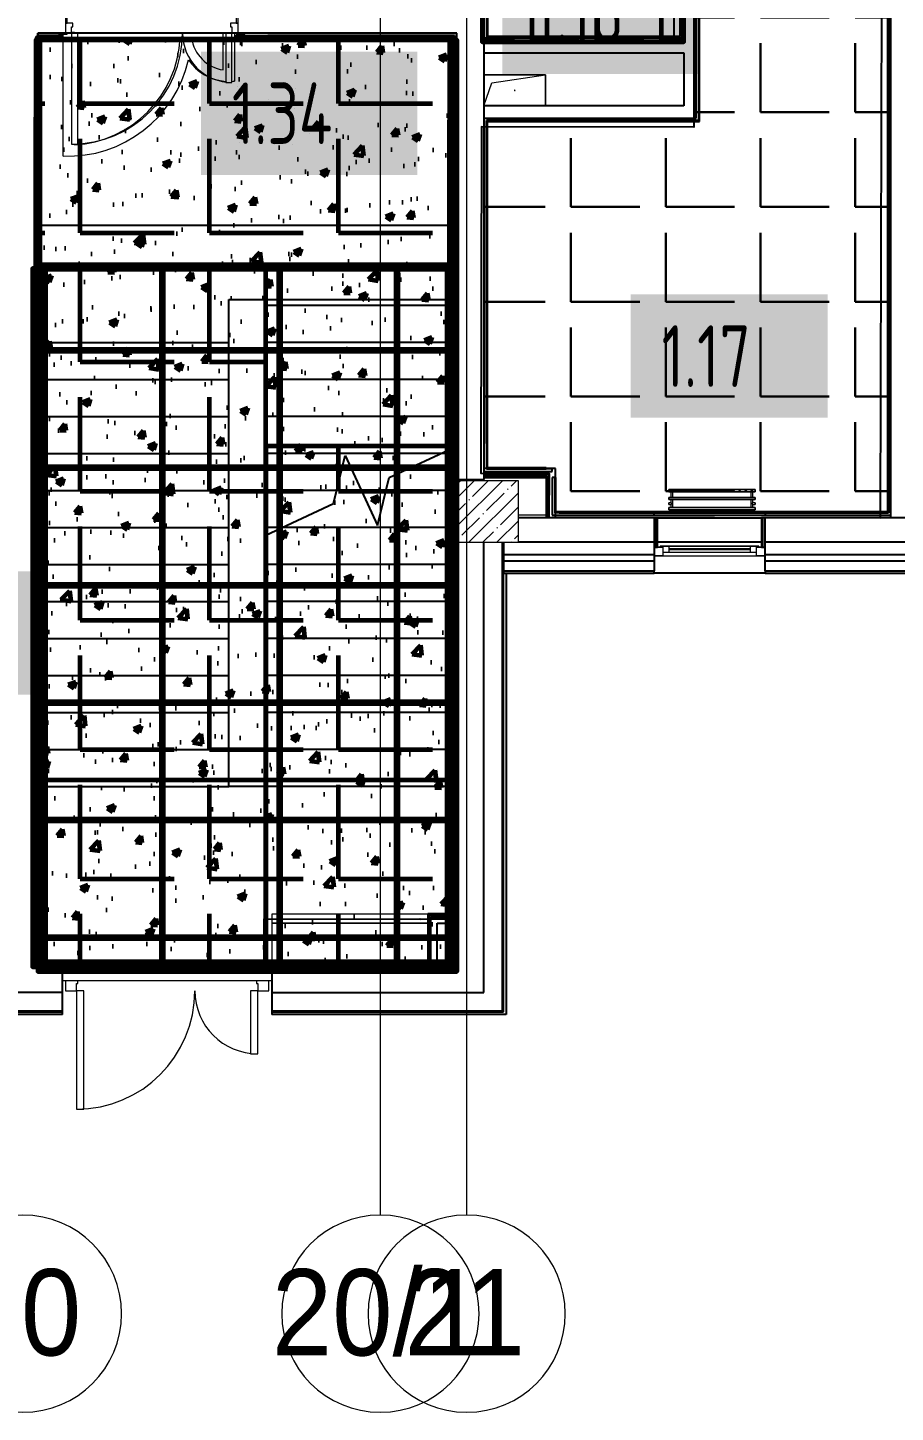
# Model space of a CAD drawing. Header units: millimetres. Extents: x -164500 to 426394, y -23753 to 102118.
# Drawn here: x 72064 to 79102, y -3642 to 7588 of the extents above; entities that cross this region are included whole.
import ezdxf

# ---------------------------------------------------------------- set-up
doc = ezdxf.new("R2010")
doc.units = ezdxf.units.MM
doc.layers.add('1.1.1) Плитка КР1 Остаток', color=52, linetype='Continuous')
for name, color, linetype, lineweight in [('170 по стяжка 1 эт п8.1', 5, 'Continuous', 30), ('209 211 керамзит молочко', 32, 'Continuous', 60), ('336 лестницы', 150, 'Continuous', 120), ('374 ПК-4', 211, 'Continuous', 120), ('459 плитка КР3', 150, 'Continuous', 60), ('469 плитка КР10 лестницы', 130, 'Continuous', 60), ('474 плитка КР-1.1 лестницы', 150, 'Continuous', 60), ('A-FLOR', 7, 'Continuous', 9), ('A-GENM', 7, 'Continuous', 9), ('A-GLAZ', 7, 'Continuous', 9), ('A-GLAZ-1', 7, 'Continuous', 5), ('A-WALL', 7, 'Continuous', 5), ('S-COLS-1', 7, 'Continuous', 5), ('Оси', 7, 'Continuous', 9), ('Оси-1', 7, 'Continuous', 20)]:
    doc.layers.add(name, color=color, linetype=linetype, lineweight=lineweight)
for name, color, linetype, lineweight, true_color in [('A-DOOR-1', 7, 'Continuous', 5, 0xc0c0c0), ('A-DOOR-FRAM-1', 7, 'Continuous', 5, 0xc0c0c0), ('M-EQPM-1', 7, 'Continuous', 9, 0xb2b2b2)]:
    doc.layers.add(name, color=color, linetype=linetype, lineweight=lineweight, true_color=true_color)
doc.styles.add('Arial', font='arial.ttf', dxfattribs={"width": 0.9, "height": 700})
doc.styles.add('СПДС', font='ГОСТ тип А.ttf', dxfattribs={"width": 0.9})
pattern_1 = [(0, (205553.1, 26879), (0, 768.35), [558.8, -209.55]), (90, (205553.1, 26879), (-768.35, 5e-14), [558.8, -209.55])]
pattern_2 = [(0, (205553.1, 26879), (0, 1047.75), [762, -285.75]), (90, (205553.1, 26879), (-1047.75, 6e-14), [762, -285.75])]

# ---------------------------------------------------------------- blocks, each defined once
blk = doc.blocks.new('BSC_Колонна _Прямоугольная - 500х500-V13-Объем проектирования 1 этажа')
at = {"layer": 'S-COLS-1'}
h = blk.add_hatch(dxfattribs=at)
h.set_pattern_fill('FP_17', color=256, style=0, pattern_type=2)
h.set_pattern_definition([(45, (-75730, -3800), (-114.04925, 114.04925), []), (45, (-75615.95, -3800), (-114.04925, 114.04925), [201.613, -40.323, 6.706, -33.617])])
h.paths.add_polyline_path([(250, -250), (250, 250), (-250, 250), (-250, -250), (120, -250)])
for p, q in [((250, 250), (-250, 250)), ((-250, 250), (-250, -250)), ((250, -250), (250, 250)), ((-250, -250), (250, -250))]:
    blk.add_line(p, q, dxfattribs=at)
blk = doc.blocks.new('110_Дверь_СКБ_2Ст - Д-1_л_Лестничная клетка EIS60 2-32142534-Объем проектирования 1 этажа')
at = {"layer": 'A-DOOR-1'}
for p, q in [((662.5, 1010), (612.5, 1010)), ((612.5, 1010), (612.5, 110)), ((662.5, 110), (662.5, 1010)), ((-637.5, 510), (-637.5, 110)), ((-587.5, 510), (-637.5, 510)), ((-587.5, 110), (-587.5, 510)), ((-637.5, 110), (-587.5, 110)), ((612.5, 110), (662.5, 110))]:
    blk.add_line(p, q, dxfattribs=at)
for centre, radius, start, end in [((662.5, 110), 900, 90, 180), ((-637.5, 110), 400, 360, 90)]:
    blk.add_arc(centre, radius, start, end, dxfattribs=at)
at = {"layer": 'A-DOOR-FRAM-1'}
for p, q in [((-672.5, 118), (-742.5, 118)), ((-742.5, 118), (-742.5, 110)), ((-672.5, 110), (-672.5, 118)), ((767.5, 118), (697.5, 118)), ((697.5, 118), (697.5, 110)), ((767.5, 110), (767.5, 118)), ((-742.5, 110), (-672.5, 110)), ((-637.5, 110), (-687.5, 110)), ((-687.5, 110), (-687.5, 30)), ((-687.5, 30), (-627.5, 30)), ((-672.5, 30), (-687.5, 30)), ((-687.5, 30), (-687.5, -110)), ((-672.5, -110), (-672.5, 30)), ((-637.5, 60), (-637.5, 110)), ((-627.5, 60), (-637.5, 60)), ((-627.5, 30), (-627.5, 60)), ((662.5, 60), (652.5, 60)), ((652.5, 60), (652.5, 30)), ((652.5, 30), (712.5, 30)), ((662.5, 110), (662.5, 60)), ((712.5, 110), (662.5, 110)), ((697.5, 110), (767.5, 110)), ((712.5, 30), (697.5, 30)), ((697.5, 30), (697.5, -110)), ((712.5, 30), (712.5, 110)), ((712.5, -110), (712.5, 30)), ((-672.5, -110), (-742.5, -110)), ((-742.5, -110), (-742.5, -118)), ((-687.5, -110), (-672.5, -110)), ((-672.5, -118), (-672.5, -110)), ((697.5, -110), (712.5, -110)), ((767.5, -110), (697.5, -110)), ((697.5, -110), (697.5, -118)), ((767.5, -118), (767.5, -110)), ((-742.5, -118), (-672.5, -118)), ((697.5, -118), (767.5, -118))]:
    blk.add_line(p, q, dxfattribs=at)
blk = doc.blocks.new('120_Окно_СКБ_1Ст - 120_Окно_СКБ_1Ст 900х2500_h_-19906774-Объем проектирования 1 этажа')
at = {"layer": 'A-GLAZ'}
for p, q in [((-450, -75), (-450, -5)), ((-450, -5), (-380, -5)), ((-380, -75), (-450, -75)), ((-380, -75), (-400, -75)), ((-400, -75), (-400, -85)), ((-400, -85), (400, -85)), ((400, -85), (-400, -85)), ((-380, -5), (-380, -75)), ((380, -35), (-380, -35)), ((-380, -35), (-380, -75)), ((-330, -85), (-330, -35)), ((330, -85), (330, -35)), ((380, -75), (380, -5)), ((380, -5), (450, -5)), ((380, -75), (380, -35)), ((450, -75), (380, -75)), ((400, -75), (380, -75)), ((400, -85), (400, -75)), ((450, -5), (450, -75))]:
    blk.add_line(p, q, dxfattribs=at)
at = {"layer": 'A-GLAZ-1'}
for p, q in [((450, -5), (-450, -5)), ((-422, -75), (-400, -75)), ((-330, -55), (330, -55)), ((330, -65), (-330, -65)), ((400, -75), (422, -75))]:
    blk.add_line(p, q, dxfattribs=at)
blk = doc.blocks.new('GM_Отверстие прямоугольное _в плите_ - Отверстие-V119-Объем проектирования 1 этажа')
at = {"layer": 'A-GENM'}
for p, q in [((-250, 125), (250, 125)), ((250, 125), (-250, 125)), ((-187, 62), (250, 125)), ((250, 125), (250, -125)), ((250, -125), (250, 125)), ((-250, -125), (-187, 62))]:
    blk.add_line(p, q, dxfattribs=at)
for start, end in [(360, 180), (180, 360)]:
    blk.add_arc((0, 0), 2.5, start, end, dxfattribs=at)
blk = doc.blocks.new('110_Дверь_СКБ_2Ст_Наружная - ДН-1_л__ Двухстворчатая 1350 х3200 _ЛК_ в свету с верхним остеклением 2-V175-Объем проектирования 1 этажа')
at = {"layer": 'A-DOOR-1'}
for p, q in [((754.5, 869), (694.5, 869)), ((694.5, 869), (694.5, -91)), ((754.5, -91), (754.5, 869)), ((-715.5, 419), (-715.5, -91)), ((-655.5, 419), (-715.5, 419)), ((-655.5, -91), (-655.5, 419)), ((-715.5, -91), (-655.5, -91)), ((694.5, -91), (754.5, -91))]:
    blk.add_line(p, q, dxfattribs=at)
for centre, radius, start, end in [((754.5, -91), 960, 90, 180), ((-715.5, -91), 510, 0, 90)]:
    blk.add_arc(centre, radius, start, end, dxfattribs=at)
at = {"layer": 'A-DOOR-FRAM-1'}
for p, q in [((-715.5, -91), (-805.5, -91)), ((-805.5, -91), (-805.5, -171)), ((-715.5, -151), (-715.5, -91)), ((754.5, -91), (754.5, -151)), ((844.5, -91), (754.5, -91)), ((844.5, -171), (844.5, -91)), ((-805.5, -171), (-705.5, -171)), ((-705.5, -151), (-715.5, -151)), ((-705.5, -171), (-705.5, -151)), ((754.5, -151), (744.5, -151)), ((744.5, -151), (744.5, -171)), ((744.5, -171), (844.5, -171))]:
    blk.add_line(p, q, dxfattribs=at)
blk = doc.blocks.new('radiator_prado_classic_z_tip_30_po exemplyaru - Classic Z Тип 30-500-V230-Объем проектирования 1 этажа')
at = {"layer": 'M-EQPM-1'}
for p, q in [((0, 228), (0, 210)), ((700, 228), (0, 228)), ((0, 210), (0, 228)), ((0, 228), (12, 228)), ((37, 228), (12, 228)), ((12, 228), (37, 228)), ((12, 228), (17, 223)), ((12, 228), (37, 228)), ((12, 228), (17, 223)), ((32, 223), (37, 228)), ((37, 228), (32, 223)), ((37, 228), (62, 228)), ((87, 228), (62, 228)), ((62, 228), (87, 228)), ((62, 228), (68, 223)), ((62, 228), (87, 228)), ((62, 228), (68, 223)), ((83, 223), (87, 228)), ((87, 228), (83, 223)), ((87, 228), (112, 228)), ((137, 228), (112, 228)), ((112, 228), (137, 228)), ((112, 228), (118, 223)), ((112, 228), (137, 228)), ((112, 228), (118, 223)), ((133, 223), (137, 228)), ((137, 228), (133, 223)), ((137, 228), (162, 228)), ((187, 228), (162, 228)), ((162, 228), (187, 228)), ((162, 228), (168, 223)), ((162, 228), (187, 228)), ((162, 228), (168, 223)), ((183, 223), (187, 228)), ((187, 228), (183, 223)), ((187, 228), (212, 228)), ((237, 228), (212, 228)), ((212, 228), (237, 228)), ((212, 228), (218, 223)), ((212, 228), (237, 228)), ((212, 228), (218, 223)), ((233, 223), (237, 228)), ((237, 228), (233, 223)), ((237, 228), (262, 228)), ((287, 228), (262, 228)), ((262, 228), (287, 228)), ((262, 228), (268, 223)), ((262, 228), (287, 228)), ((262, 228), (268, 223)), ((283, 223), (287, 228)), ((287, 228), (283, 223)), ((287, 228), (312, 228)), ((337, 228), (312, 228)), ((312, 228), (337, 228)), ((312, 228), (318, 223)), ((312, 228), (337, 228)), ((312, 228), (318, 223)), ((333, 223), (337, 228)), ((337, 228), (333, 223)), ((337, 228), (362, 228)), ((387, 228), (362, 228)), ((362, 228), (387, 228)), ((362, 228), (368, 223)), ((362, 228), (387, 228)), ((362, 228), (368, 223)), ((383, 223), (387, 228)), ((387, 228), (383, 223)), ((387, 228), (412, 228)), ((437, 228), (412, 228)), ((412, 228), (437, 228)), ((412, 228), (418, 223)), ((412, 228), (437, 228)), ((412, 228), (418, 223)), ((433, 223), (437, 228)), ((437, 228), (433, 223)), ((437, 228), (462, 228)), ((487, 228), (462, 228)), ((462, 228), (487, 228)), ((462, 228), (468, 223)), ((462, 228), (487, 228)), ((462, 228), (468, 223)), ((483, 223), (487, 228)), ((487, 228), (483, 223)), ((487, 228), (512, 228)), ((537, 228), (512, 228)), ((512, 228), (537, 228)), ((512, 228), (518, 223)), ((512, 228), (537, 228)), ((512, 228), (518, 223)), ((533, 223), (537, 228)), ((537, 228), (533, 223)), ((537, 228), (562, 228)), ((587, 228), (562, 228)), ((562, 228), (587, 228)), ((562, 228), (568, 223)), ((562, 228), (587, 228)), ((562, 228), (568, 223)), ((583, 223), (587, 228)), ((587, 228), (583, 223)), ((587, 228), (612, 228)), ((637, 228), (612, 228)), ((612, 228), (637, 228)), ((612, 228), (618, 223)), ((612, 228), (637, 228)), ((618, 223), (612, 228)), ((633, 223), (637, 228)), ((637, 228), (633, 223)), ((637, 228), (662, 228)), ((687, 228), (662, 228)), ((662, 228), (687, 228)), ((662, 228), (667, 223)), ((662, 228), (687, 228)), ((662, 228), (667, 223)), ((682, 223), (687, 228)), ((687, 228), (682, 223)), ((687, 228), (700, 228)), ((700, 210), (700, 228)), ((700, 228), (700, 210)), ((0, 210), (700, 210)), ((18, 210), (0, 210)), ((700, 164), (0, 164)), ((0, 164), (0, 146)), ((0, 146), (0, 164)), ((0, 164), (18, 164)), ((0, 146), (700, 146)), ((19, 146), (0, 146)), ((17, 121), (0, 121)), ((17, 121), (0, 121)), ((0, 121), (0, 120)), ((0, 106), (0, 121)), ((0, 120), (0, 108)), ((0, 120), (0, 119)), ((0, 114), (0, 120)), ((0, 120), (0, 120)), ((0, 119), (0, 118)), ((0, 118), (0, 114)), ((0, 114), (0, 110)), ((0, 108), (0, 114)), ((18, 210), (17, 210)), ((17, 210), (18, 210)), ((18, 164), (17, 164)), ((17, 164), (18, 164)), ((17, 146), (19, 146)), ((19, 146), (17, 146)), ((32, 223), (17, 223)), ((17, 223), (32, 223)), ((17, 210), (17, 164)), ((17, 210), (17, 164)), ((32, 210), (18, 210)), ((18, 210), (32, 210)), ((32, 210), (18, 210)), ((18, 210), (17, 210)), ((17, 210), (32, 210)), ((32, 164), (18, 164)), ((18, 164), (32, 164)), ((32, 164), (18, 164)), ((18, 164), (17, 164)), ((17, 164), (32, 164)), ((17, 146), (17, 121)), ((17, 146), (17, 121)), ((17, 146), (19, 146)), ((32, 146), (17, 146)), ((19, 146), (32, 146)), ((32, 146), (19, 146)), ((19, 146), (32, 146)), ((32, 210), (32, 210)), ((32, 210), (32, 210)), ((32, 210), (32, 210)), ((668, 210), (32, 210)), ((32, 164), (32, 164)), ((32, 164), (32, 164)), ((32, 164), (32, 164)), ((32, 164), (668, 164)), ((32, 146), (32, 146)), ((32, 146), (32, 146)), ((32, 146), (32, 146)), ((668, 146), (32, 146)), ((32, 164), (32, 210)), ((32, 164), (32, 210)), ((32, 82), (32, 146)), ((32, 82), (32, 146)), ((83, 223), (68, 223)), ((68, 223), (83, 223)), ((133, 223), (118, 223)), ((118, 223), (133, 223)), ((183, 223), (168, 223)), ((168, 223), (183, 223)), ((233, 223), (218, 223)), ((218, 223), (233, 223)), ((283, 223), (268, 223)), ((268, 223), (283, 223)), ((333, 223), (318, 223)), ((318, 223), (333, 223)), ((383, 223), (368, 223)), ((368, 223), (383, 223)), ((433, 223), (418, 223)), ((418, 223), (433, 223)), ((483, 223), (468, 223)), ((468, 223), (483, 223)), ((533, 223), (518, 223)), ((518, 223), (533, 223)), ((583, 223), (568, 223)), ((568, 223), (583, 223)), ((633, 223), (618, 223)), ((618, 223), (633, 223)), ((668, 210), (667, 210)), ((667, 210), (682, 210)), ((668, 210), (667, 210)), ((667, 210), (668, 210)), ((668, 164), (667, 164)), ((667, 164), (682, 164)), ((668, 164), (667, 164)), ((667, 164), (668, 164)), ((667, 146), (668, 146)), ((682, 146), (667, 146)), ((667, 146), (668, 146)), ((668, 146), (667, 146)), ((682, 223), (667, 223)), ((667, 223), (682, 223)), ((667, 210), (667, 164)), ((667, 210), (667, 164)), ((682, 210), (668, 210)), ((682, 210), (668, 210)), ((668, 210), (682, 210)), ((682, 164), (668, 164)), ((682, 164), (668, 164)), ((668, 164), (682, 164)), ((667, 146), (667, 82)), ((667, 146), (667, 82)), ((668, 146), (681, 146)), ((668, 146), (681, 146)), ((681, 146), (668, 146)), ((681, 146), (682, 146)), ((681, 146), (682, 146)), ((682, 146), (681, 146)), ((700, 146), (681, 146)), ((682, 210), (682, 210)), ((682, 210), (682, 210)), ((682, 210), (682, 210)), ((700, 210), (682, 210)), ((682, 164), (682, 164)), ((682, 164), (682, 164)), ((682, 164), (682, 164)), ((682, 164), (700, 164)), ((682, 164), (682, 210)), ((682, 164), (682, 210)), ((682, 121), (682, 146)), ((682, 121), (682, 146)), ((700, 121), (682, 121)), ((700, 121), (682, 121)), ((700, 146), (700, 164)), ((700, 164), (700, 146)), ((700, 121), (700, 106)), ((700, 120), (700, 121)), ((700, 121), (700, 120)), ((700, 120), (700, 121)), ((700, 108), (700, 120)), ((700, 120), (700, 108)), ((700, 108), (700, 120)), ((0, 110), (0, 109)), ((0, 109), (0, 108)), ((0, 108), (0, 106)), ((0, 108), (0, 108)), ((0, 106), (17, 106)), ((0, 106), (17, 106)), ((700, 82), (0, 82)), ((0, 82), (0, 64)), ((0, 64), (0, 82)), ((0, 82), (19, 82)), ((700, 64), (0, 64)), ((0, 64), (700, 64)), ((17, 106), (17, 82)), ((17, 106), (17, 82)), ((19, 82), (17, 82)), ((17, 82), (19, 82)), ((19, 82), (17, 82)), ((17, 82), (32, 82)), ((32, 82), (19, 82)), ((19, 82), (32, 82)), ((32, 82), (19, 82)), ((32, 82), (32, 82)), ((32, 82), (32, 82)), ((32, 82), (32, 82)), ((32, 82), (668, 82)), ((668, 82), (667, 82)), ((667, 82), (682, 82)), ((668, 82), (667, 82)), ((667, 82), (668, 82)), ((681, 82), (668, 82)), ((681, 82), (668, 82)), ((668, 82), (681, 82)), ((682, 82), (681, 82)), ((682, 82), (681, 82)), ((681, 82), (682, 82)), ((681, 82), (700, 82)), ((682, 82), (682, 106)), ((682, 106), (700, 106)), ((682, 82), (682, 106)), ((682, 106), (700, 106)), ((700, 106), (700, 108)), ((700, 108), (700, 106)), ((700, 106), (700, 108)), ((700, 64), (700, 82)), ((700, 82), (700, 64))]:
    blk.add_line(p, q, dxfattribs=at)
for points, knots in [([(19, 120), (18, 121), (18, 121), (18, 121), (18, 121), (18, 121), (18, 121), (18, 121), (17, 121), (17, 121)], [0.7142857, 0.7142857, 0.7142857, 0.7142857, 0.75, 0.7857143, 0.8214286, 0.8571429, 0.8928571, 0.9285714, 1, 1, 1, 1]), ([(17, 121), (17, 121), (18, 121), (18, 121), (18, 121), (18, 121), (18, 121), (18, 121), (18, 121), (19, 120)], [0, 0, 0, 0, 0.0714286, 0.1071429, 0.1428571, 0.1785714, 0.2142857, 0.25, 0.2857143, 0.2857143, 0.2857143, 0.2857143]), ([(17, 121), (17, 121), (18, 121), (18, 121), (18, 121), (18, 121), (18, 121), (18, 121), (18, 121), (19, 120)], [0, 0, 0, 0, 0.0714286, 0.1071429, 0.1428571, 0.1785714, 0.2142857, 0.25, 0.2857143, 0.2857143, 0.2857143, 0.2857143]), ([(25, 114), (25, 114), (24, 115), (22, 117), (22, 117), (21, 118), (21, 118), (20, 119), (20, 119), (20, 119), (20, 119), (19, 120), (19, 120), (19, 120), (19, 120), (18, 121), (18, 121), (18, 121), (18, 121), (18, 121), (18, 121), (17, 121), (17, 121)], [0, 0, 0, 0, 0.142857, 0.285714, 0.357143, 0.392857, 0.428571, 0.464286, 0.5, 0.535714, 0.571429, 0.607143, 0.642857, 0.678571, 0.714286, 0.75, 0.785714, 0.821429, 0.857143, 0.892857, 0.928571, 1, 1, 1, 1]), ([(17, 106), (17, 106), (18, 107), (18, 107), (18, 107), (18, 107), (18, 107), (18, 107), (19, 108), (19, 108), (19, 108), (19, 108), (20, 109), (20, 109), (20, 109), (21, 110), (21, 110), (22, 111), (22, 111), (24, 113), (25, 114), (25, 114)], [0, 0, 0, 0, 0.071429, 0.107143, 0.142857, 0.178571, 0.214286, 0.25, 0.285714, 0.321429, 0.357143, 0.392857, 0.428571, 0.464286, 0.5, 0.571429, 0.607143, 0.642857, 0.714286, 0.857143, 1, 1, 1, 1]), ([(22, 117), (22, 117), (22, 117), (21, 118), (21, 118), (20, 119), (20, 119), (20, 119), (20, 119), (20, 119)], [0.2857143, 0.2857143, 0.2857143, 0.2857143, 0.3571429, 0.3928571, 0.4285714, 0.4642857, 0.5, 0.5357143, 0.5714286, 0.5714286, 0.5714286, 0.5714286]), ([(20, 119), (20, 119), (20, 119), (20, 119), (21, 118), (21, 118), (22, 117), (22, 117), (22, 117)], [0.4285714, 0.4285714, 0.4285714, 0.4285714, 0.4642857, 0.5, 0.5714286, 0.6071429, 0.6428571, 0.7142857, 0.7142857, 0.7142857, 0.7142857]), ([(20, 119), (20, 119), (20, 119), (20, 119), (21, 118), (21, 118), (22, 117), (22, 117), (22, 117)], [0.4285714, 0.4285714, 0.4285714, 0.4285714, 0.4642857, 0.5, 0.5714286, 0.6071429, 0.6428571, 0.7142857, 0.7142857, 0.7142857, 0.7142857]), ([(675, 114), (675, 114), (676, 115), (678, 117), (678, 117), (679, 118), (679, 118), (680, 119), (680, 119), (680, 119), (680, 119), (681, 120), (681, 120), (681, 120), (681, 120), (682, 121), (682, 121), (682, 121), (682, 121), (682, 121), (682, 121), (682, 121), (682, 121)], [0, 0, 0, 0, 0.142857, 0.285714, 0.357143, 0.392857, 0.428571, 0.464286, 0.5, 0.535714, 0.571429, 0.607143, 0.642857, 0.678571, 0.714286, 0.75, 0.785714, 0.821429, 0.857143, 0.892857, 0.928571, 1, 1, 1, 1]), ([(682, 106), (682, 106), (682, 107), (682, 107), (682, 107), (682, 107), (682, 107), (682, 107), (681, 108), (681, 108), (681, 108), (681, 108), (680, 109), (680, 109), (680, 109), (679, 110), (679, 110), (678, 111), (678, 111), (676, 113), (675, 114), (675, 114)], [0, 0, 0, 0, 0.071429, 0.107143, 0.142857, 0.178571, 0.214286, 0.25, 0.285714, 0.321429, 0.357143, 0.392857, 0.428571, 0.464286, 0.5, 0.571429, 0.607143, 0.642857, 0.714286, 0.857143, 1, 1, 1, 1]), ([(680, 119), (680, 119), (680, 119), (680, 119), (679, 118), (679, 118), (678, 117), (678, 117), (678, 117)], [0.4285714, 0.4285714, 0.4285714, 0.4285714, 0.4642857, 0.5, 0.5714286, 0.6071429, 0.6428571, 0.7142857, 0.7142857, 0.7142857, 0.7142857]), ([(678, 117), (678, 117), (678, 117), (679, 118), (679, 118), (680, 119), (680, 119), (680, 119), (680, 119), (680, 119)], [0.2857143, 0.2857143, 0.2857143, 0.2857143, 0.3571429, 0.3928571, 0.4285714, 0.4642857, 0.5, 0.5357143, 0.5714286, 0.5714286, 0.5714286, 0.5714286]), ([(679, 118), (679, 118), (679, 118), (678, 117), (678, 117), (678, 117)], [0.5714286, 0.5714286, 0.5714286, 0.5714286, 0.6071429, 0.6428571, 0.7142857, 0.7142857, 0.7142857, 0.7142857]), ([(680, 119), (680, 119), (680, 119), (680, 119), (679, 118), (679, 118)], [0.4285714, 0.4285714, 0.4285714, 0.4285714, 0.4642857, 0.5, 0.5714286, 0.5714286, 0.5714286, 0.5714286]), ([(682, 121), (682, 121), (682, 121), (682, 121), (682, 121), (682, 121), (682, 121), (682, 121), (682, 121), (681, 120)], [0, 0, 0, 0, 0.0714286, 0.1071429, 0.1428571, 0.1785714, 0.2142857, 0.25, 0.2857143, 0.2857143, 0.2857143, 0.2857143]), ([(682, 121), (682, 121), (682, 121), (682, 121), (682, 121), (682, 121), (682, 121), (682, 121), (682, 121), (681, 120)], [0, 0, 0, 0, 0.0714286, 0.1071429, 0.1428571, 0.1785714, 0.2142857, 0.25, 0.2857143, 0.2857143, 0.2857143, 0.2857143]), ([(681, 120), (682, 121), (682, 121), (682, 121), (682, 121), (682, 121), (682, 121), (682, 121), (682, 121), (682, 121)], [0.7142857, 0.7142857, 0.7142857, 0.7142857, 0.75, 0.7857143, 0.8214286, 0.8571429, 0.8928571, 0.9285714, 1, 1, 1, 1]), ([(17, 106), (17, 106), (18, 107), (18, 107), (18, 107), (18, 107), (18, 107), (18, 107), (18, 107), (19, 108)], [0, 0, 0, 0, 0.0714286, 0.1071429, 0.1428571, 0.1785714, 0.2142857, 0.25, 0.2857143, 0.2857143, 0.2857143, 0.2857143]), ([(19, 108), (18, 107), (18, 107), (18, 107), (18, 107), (18, 107), (18, 107), (18, 107), (17, 106), (17, 106)], [0.7142857, 0.7142857, 0.7142857, 0.7142857, 0.75, 0.7857143, 0.8214286, 0.8571429, 0.8928571, 0.9285714, 1, 1, 1, 1]), ([(19, 108), (18, 107), (18, 107), (18, 107), (18, 107), (18, 107), (18, 107), (18, 107), (17, 106), (17, 106)], [0.7142857, 0.7142857, 0.7142857, 0.7142857, 0.75, 0.7857143, 0.8214286, 0.8571429, 0.8928571, 0.9285714, 1, 1, 1, 1]), ([(20, 109), (20, 109), (20, 109), (20, 109), (21, 110), (21, 110), (22, 111), (22, 111), (22, 111)], [0.4285714, 0.4285714, 0.4285714, 0.4285714, 0.4642857, 0.5, 0.5714286, 0.6071429, 0.6428571, 0.7142857, 0.7142857, 0.7142857, 0.7142857]), ([(22, 111), (22, 111), (22, 111), (21, 110), (21, 110), (20, 109), (20, 109), (20, 109), (20, 109), (20, 109)], [0.2857143, 0.2857143, 0.2857143, 0.2857143, 0.3571429, 0.3928571, 0.4285714, 0.4642857, 0.5, 0.5357143, 0.5714286, 0.5714286, 0.5714286, 0.5714286]), ([(22, 111), (22, 111), (22, 111), (21, 110), (21, 110), (20, 109), (20, 109), (20, 109), (20, 109), (20, 109)], [0.2857143, 0.2857143, 0.2857143, 0.2857143, 0.3571429, 0.3928571, 0.4285714, 0.4642857, 0.5, 0.5357143, 0.5714286, 0.5714286, 0.5714286, 0.5714286]), ([(678, 111), (678, 111), (678, 111), (679, 110), (679, 110), (680, 109), (680, 109), (680, 109), (680, 109), (680, 109)], [0.2857143, 0.2857143, 0.2857143, 0.2857143, 0.3571429, 0.3928571, 0.4285714, 0.4642857, 0.5, 0.5357143, 0.5714286, 0.5714286, 0.5714286, 0.5714286]), ([(678, 111), (678, 111), (678, 111), (679, 110), (679, 110), (679, 110)], [0.2857143, 0.2857143, 0.2857143, 0.2857143, 0.3571429, 0.3928571, 0.4285714, 0.4285714, 0.4285714, 0.4285714]), ([(680, 109), (680, 109), (680, 109), (680, 109), (679, 110), (679, 110), (678, 111), (678, 111), (678, 111)], [0.4285714, 0.4285714, 0.4285714, 0.4285714, 0.4642857, 0.5, 0.5714286, 0.6071429, 0.6428571, 0.7142857, 0.7142857, 0.7142857, 0.7142857]), ([(681, 108), (682, 107), (682, 107), (682, 107), (682, 107), (682, 107), (682, 107), (682, 107), (682, 106), (682, 106)], [0.7142857, 0.7142857, 0.7142857, 0.7142857, 0.75, 0.7857143, 0.8214286, 0.8571429, 0.8928571, 0.9285714, 1, 1, 1, 1]), ([(681, 108), (682, 107), (682, 107), (682, 107), (682, 107), (682, 107), (682, 107), (682, 107), (682, 106), (682, 106)], [0.7142857, 0.7142857, 0.7142857, 0.7142857, 0.75, 0.7857143, 0.8214286, 0.8571429, 0.8928571, 0.9285714, 1, 1, 1, 1]), ([(682, 106), (682, 106), (682, 107), (682, 107), (682, 107), (682, 107), (682, 107), (682, 107), (682, 107), (681, 108)], [0, 0, 0, 0, 0.0714286, 0.1071429, 0.1428571, 0.1785714, 0.2142857, 0.25, 0.2857143, 0.2857143, 0.2857143, 0.2857143])]:
    blk.add_open_spline(points, degree=3, knots=knots, dxfattribs=at)
for points in [[(20, 119), (19, 120), (19, 120), (19, 120), (19, 120), (19, 120), (19, 120)], [(19, 120), (19, 120), (19, 120), (19, 120), (19, 120), (19, 120), (20, 119)], [(19, 120), (19, 120), (19, 120), (19, 120), (19, 120), (19, 120), (20, 119)], [(25, 114), (25, 114), (24, 115), (23, 116), (22, 117)], [(22, 117), (23, 116), (24, 115), (25, 114), (25, 114)], [(22, 117), (23, 116), (24, 115), (25, 114), (25, 114)], [(22, 111), (23, 112), (24, 113), (25, 114), (25, 114)], [(25, 114), (25, 114), (24, 113), (23, 112), (22, 111)], [(25, 114), (25, 114), (24, 113), (23, 112), (22, 111)], [(678, 117), (677, 116), (676, 115), (675, 114), (675, 114)], [(678, 117), (677, 116), (676, 115), (675, 114), (675, 114)], [(675, 114), (675, 114), (676, 115), (677, 116), (678, 117)], [(675, 114), (675, 114), (676, 113), (677, 112), (678, 111)], [(675, 114), (675, 114), (676, 113), (677, 112), (678, 111)], [(678, 111), (677, 112), (676, 113), (675, 114), (675, 114)], [(681, 120), (681, 120), (681, 120), (681, 120), (681, 120), (681, 120), (680, 119)], [(681, 120), (681, 120), (681, 120), (681, 120), (681, 120), (681, 120), (680, 119)], [(680, 119), (681, 120), (681, 120), (681, 120), (681, 120), (681, 120), (681, 120)], [(19, 108), (19, 108), (19, 108), (19, 108), (19, 108), (19, 108), (20, 109)], [(20, 109), (19, 108), (19, 108), (19, 108), (19, 108), (19, 108), (19, 108)], [(20, 109), (19, 108), (19, 108), (19, 108), (19, 108), (19, 108), (19, 108)], [(679, 110), (679, 110), (680, 109), (680, 109), (680, 109), (680, 109), (680, 109)], [(680, 109), (681, 108), (681, 108), (681, 108), (681, 108), (681, 108), (681, 108)], [(680, 109), (681, 108), (681, 108), (681, 108), (681, 108), (681, 108), (681, 108)], [(681, 108), (681, 108), (681, 108), (681, 108), (681, 108), (681, 108), (680, 109)]]:
    blk.add_open_spline(points, degree=3, dxfattribs=at)
blk = doc.blocks.new('Зашивка приборов отопления5 - Зашивка приборов отопления-33272456-Объем проектирования 1 этажа')
at = {"layer": 'A-WALL'}
for p, q in [((75245, 535), (73980, 535)), ((73980, 535), (73980, 460)), ((75245, 460), (73980, 460)), ((73980, 460), (73980, 120)), ((73980, 460), (75245, 460))]:
    blk.add_line(p, q, dxfattribs=at)
blk = doc.blocks.new('Ось сетки - D8-29747960-Объем проектирования 1 этажа')
at = {"layer": 'Оси-1'}
for start, end in [(360, 180), (180, 360)]:
    blk.add_arc((0, 0), 4, start, end, dxfattribs=at)

msp = doc.modelspace()

# ---------------------------------------------------------------- hatches: boundary and pattern name
at = {"layer": '1.1.1) Плитка КР1 Остаток'}
h = msp.add_hatch(dxfattribs=at)
h.set_pattern_fill('ANGLE', color=256, scale=110)
h.set_pattern_definition(pattern_1)
h.paths.add_polyline_path([(79037.177, 8935.938), (78922.702, 8935.938), (78922.702, 8943.938), (78922.702, 8955.938), (78882.702, 8955.938), (78872.702, 8963.938), (78872.702, 9003.938), (78862.702, 9003.938), (78862.702, 9035.374), (77882.702, 9037.675), (77882.702, 9003.938), (77872.702, 9003.938), (77872.702, 8963.938), (77862.702, 8963.938), (77862.702, 8955.938), (77792.702, 8955.938), (77792.702, 8963.938), (77485.597, 8963.938), (77485.597, 6854.546), (75764.702, 6854.546), (75764.702, 4013.938), (75784.702, 4013.938), (75784.702, 4216.717), (75784.702, 6834.546), (77505.597, 6834.546), (77505.597, 8943.938), (77822.702, 8943.938), (77822.702, 8935.938), (77513.597, 8935.938), (77513.597, 6826.546), (75792.702, 6826.546), (75792.702, 4016.938), (76269.09, 4016.938), (76344.09, 4013.938), (76344.09, 3938.938), (76347.09, 3938.938), (76347.09, 3661.938), (79037.177, 3661.938)])
at = {"layer": '170 по стяжка 1 эт п8.1'}
h = msp.add_hatch(dxfattribs=at)
h.set_pattern_fill('ANGLE', color=256, scale=110)
h.set_pattern_definition(pattern_1)
h.paths.add_polyline_path([(79037.177, 8935.938), (78922.702, 8935.938), (78922.702, 8943.938), (78922.702, 8955.938), (78882.702, 8955.938), (78872.702, 8963.938), (78872.702, 9003.938), (78862.702, 9003.938), (78862.702, 9035.374), (77882.702, 9037.675), (77882.702, 9003.938), (77872.702, 9003.938), (77872.702, 8963.938), (77862.702, 8963.938), (77862.702, 8955.938), (77792.702, 8955.938), (77792.702, 8963.938), (77485.597, 8963.938), (77485.597, 6854.546), (75764.702, 6854.546), (75764.702, 4013.938), (75784.702, 4013.938), (75784.702, 4216.717), (75784.702, 6834.546), (77505.597, 6834.546), (77505.597, 8943.938), (77822.702, 8943.938), (77822.702, 8935.938), (77513.597, 8935.938), (77513.597, 6826.546), (75792.702, 6826.546), (75792.702, 4016.938), (76269.09, 4016.938), (76344.09, 4013.938), (76344.09, 3938.938), (76347.09, 3938.938), (76347.09, 3661.938), (79037.177, 3661.938)])
at = {"layer": '209 211 керамзит молочко'}
h = msp.add_hatch(dxfattribs=at)
h.set_pattern_fill('AR-CONC', color=256, scale=3.5)
h.set_pattern_definition([(50, (205553.1, 26879), (637.6463, -55.7868), [66.675, -733.425]), (355, (205553.1, 26879), (-123.352, 668.699), [53.34, -586.742]), (100.45144, (205606.26, 26874.35), (514.2944, 612.912), [56.665, -623.316]), (46.1842, (205553.1, 27056.8), (948.7766, -147.148), [100.0125, -1100.1375]), (96.63556, (205632.2, 27044.5), (830.9145, 865.9914), [84.9976, -934.9746]), (351.18415, (205553.1, 27056.8), (830.9145, 865.9914), [80.01, -880.109]), (21, (205642, 27012.35), (530.6504, -357.9282), [66.675, -733.425]), (326, (205642, 27012.35), (216.307, 644.658), [53.34, -586.74]), (71.45144, (205686.24, 26982.5), (746.9575, 286.7297), [56.665, -623.3148]), (37.5, (205553.12, 26879), (10.8101, 295.94264), [0, -579.628, 0, -595.63, 0, -588.9625]), (7.5, (205553.12, 26879), (233.8688, 350.632), [0, -339.598, 0, -566.293, 0, -224.4725]), (327.5, (205354.88, 26879), (474.5671, -20.0506), [0, -222.25, 0, -693.42, 0, -920.115]), (317.5, (205265.98, 26879), (518.4521, 88.9927), [0, -288.925, 0, -460.502, 0, -653.415])])
h.paths.add_polyline_path([(72165.702, 7489.091), (75544.702, 7489.091), (75544.702, -66.353), (72165.702, -66.353)])
at = {"layer": '336 лестницы'}
h = msp.add_hatch(dxfattribs=at)
h.set_pattern_fill('ANSI37', color=256, scale=300, angle=45)
h.set_pattern_definition([(90, (205553.1, 26879), (-952.5, 0), []), (180, (205553.1, 26879), (-6e-14, -952.5), [])])
h.paths.add_polyline_path([(72144.702, 4.938), (75473.41, 4.938), (75473.41, 5633.647), (72144.702, 5633.647)])
at = {"layer": '459 плитка КР3'}
h = msp.add_hatch(dxfattribs=at)
h.set_pattern_fill('ANGLE', color=256, scale=75)
h.set_pattern_definition([(0, (205553.1, 26879), (0, 523.875), [381, -142.875]), (90, (205553.1, 26879), (-523.875, 3e-14), [381, -142.875])])
h.paths.add_polyline_path([(77385.597, 8963.938), (75749.729, 8963.938), (75749.729, 7473.285), (77385.597, 7473.285)])
at = {"layer": '469 плитка КР10 лестницы'}
h = msp.add_hatch(dxfattribs=at)
h.set_pattern_fill('ANGLE', color=256, scale=150)
h.set_pattern_definition(pattern_2)
h.paths.add_polyline_path([(75523.702, 5664.969), (72165.702, 5664.969), (72165.702, 7489.091), (75523.702, 7489.091)])
h = msp.add_hatch(dxfattribs=at)
h.set_pattern_fill('ANGLE', color=256, scale=150)
h.set_pattern_definition(pattern_2)
h.paths.add_polyline_path([(73994.702, 5633.938), (72102.505, 5633.938), (72102.505, -28.782), (73994.702, -28.782)])
h = msp.add_hatch(dxfattribs=at)
h.set_pattern_fill('ANGLE', color=256, scale=150)
h.set_pattern_definition(pattern_2)
h.paths.add_polyline_path([(73994.702, -28.782), (75544.702, -28.782), (75544.702, 4195.036), (73994.702, 4195.036)])
at = {"layer": '474 плитка КР-1.1 лестницы'}
h = msp.add_hatch(dxfattribs=at)
h.set_pattern_fill('ANGLE', color=256, scale=150)
h.set_pattern_definition(pattern_2)
h.paths.add_polyline_path([(75544.702, 1483.938), (72144.702, 1483.938), (72144.702, -66.353), (75544.702, -66.353)])

# ---------------------------------------------------------------- linework, layer by layer
for p, q in [((75764.702, 8963.938), (75764.702, 3923.938)), ((75784.702, 8943.938), (75784.702, 7504.546)), ((75795.702, 7515.546), (75795.702, 8943.938)), ((77354.597, 8932.938), (77354.597, 7515.546)), ((77365.597, 8943.938), (77365.597, 7504.546)), ((77385.597, 8963.938), (77385.597, 7484.546)), ((77485.597, 6854.546), (77485.597, 8963.938)), ((77505.597, 8943.938), (77505.597, 6834.546)), ((77513.597, 6826.546), (77513.597, 8935.938)), ((79037.177, 8935.938), (79037.177, 3661.938)), ((79045.177, 8943.938), (79045.177, 3653.938)), ((79065.177, 3613.938), (79065.177, 8963.938)), ((72144.702, -16.062), (72144.702, 7543.938)), ((72144.702, 7543.938), (72314.702, 7543.938)), ((72144.702, 7543.938), (72144.702, 5033.647)), ((75544.702, 7543.938), (72144.702, 7543.938)), ((72344.702, 7523.938), (72344.702, 7535.938)), ((73794.702, 7535.938), (73794.702, 7523.938)), ((74012.18, 7543.938), (75544.702, 7543.938)), ((75544.702, 5383.938), (75544.702, 7543.938)), ((75544.702, 3913.938), (75544.702, 7543.938)), ((72144.702, 7523.938), (72344.702, 7523.938)), ((72164.702, 7523.938), (72164.702, 3.938)), ((72165.702, 7522.938), (72164.702, 7522.938)), ((72165.702, 7522.938), (72344.702, 7522.938)), ((72165.702, 7522.938), (72165.702, 3.938)), ((72344.702, 7522.938), (72344.702, 7523.938)), ((73794.702, 7523.938), (75524.702, 7523.938)), ((73794.702, 7523.938), (73794.702, 7522.938)), ((73794.702, 7522.938), (75523.702, 7522.938)), ((75523.702, 5664.969), (75523.702, 7523.938)), ((75524.702, 7522.938), (75523.702, 7522.938)), ((75524.702, 7523.938), (75524.702, 3.938)), ((77385.597, 7484.546), (75764.702, 7484.546)), ((75784.702, 7504.546), (77365.597, 7504.546)), ((77354.597, 7515.546), (75795.702, 7515.546)), ((75764.702, 7384.546), (77385.597, 7384.546)), ((77385.597, 7384.546), (77385.597, 6954.546)), ((77385.597, 6954.546), (75764.702, 6954.546)), ((75764.702, 6854.546), (77485.597, 6854.546)), ((75784.702, 4216.717), (75784.702, 6834.546)), ((77505.597, 6834.546), (75784.702, 6834.546)), ((75792.702, 4013.938), (75792.702, 6826.546)), ((75792.702, 6826.546), (77513.597, 6826.546)), ((75523.702, 6093.938), (75524.702, 6093.938)), ((75544.702, 5983.938), (72144.702, 5983.938)), ((75524.702, 5633.647), (73994.702, 5633.647)), ((73994.702, 5633.647), (73994.702, 5333.647)), ((75524.702, 5633.647), (73994.702, 5633.647)), ((75523.702, 5664.969), (75523.702, 3161.029)), ((75524.702, 5664.969), (75523.702, 5664.969)), ((73694.702, 5383.938), (75544.702, 5383.938)), ((73694.702, 5033.647), (73694.702, 5383.938)), ((73994.702, 5333.647), (73994.702, 5033.647)), ((75524.702, 5333.647), (73994.702, 5333.647)), ((75524.702, 5333.647), (73994.702, 5333.647)), ((75524.702, 5285.104), (75523.702, 5285.104)), ((75523.702, 5244.495), (75524.702, 5244.495)), ((72144.702, 5033.647), (73694.702, 5033.647)), ((72144.702, 1433.647), (72144.702, 5033.647)), ((72144.702, 5033.647), (73694.702, 5033.647)), ((73694.702, 1433.647), (73694.702, 5033.647)), ((73994.702, 5033.647), (73994.702, 4733.647)), ((75524.702, 5033.647), (73994.702, 5033.647)), ((75524.702, 5033.647), (73994.702, 5033.647)), ((72144.702, 4733.647), (73694.702, 4733.647)), ((72144.702, 4733.647), (73694.702, 4733.647)), ((73994.702, 4733.647), (73994.702, 4433.647)), ((75524.702, 4733.647), (73994.702, 4733.647)), ((75524.702, 4733.647), (73994.702, 4733.647)), ((72144.702, 4433.647), (73694.702, 4433.647)), ((72144.702, 4433.647), (73694.702, 4433.647)), ((73994.702, 4433.647), (73994.702, 4133.647)), ((75524.702, 4433.647), (73994.702, 4433.647)), ((75524.702, 4433.647), (73994.702, 4433.647)), ((74996.279, 3939.302), (75544.702, 4195.036)), ((75784.702, 4216.717), (75784.702, 4016.938)), ((72144.702, 4133.647), (73694.702, 4133.647)), ((72144.702, 4133.647), (73694.702, 4133.647)), ((73994.702, 4133.647), (73994.702, 3833.647)), ((75413.054, 4133.647), (73994.702, 4133.647)), ((75413.054, 4133.647), (73994.702, 4133.647)), ((74543.125, 3727.993), (74637.634, 4116.869)), ((74637.634, 4116.869), (74901.77, 3550.426)), ((75524.702, 4133.647), (75413.054, 4133.647)), ((75524.702, 4133.647), (75413.054, 4133.647)), ((74901.77, 3550.426), (74996.279, 3939.302)), ((76344.09, 4013.938), (75764.702, 4013.938)), ((75764.702, 3988.938), (76319.09, 3988.938)), ((76294.09, 3963.938), (75764.702, 3963.938)), ((76281.59, 3951.438), (75764.702, 3951.438)), ((75764.702, 3938.938), (76269.09, 3938.938)), ((76269.09, 4016.938), (75784.702, 4016.938)), ((75784.702, 4016.938), (75784.702, 4013.938)), ((75784.702, 4013.938), (75784.702, 4008.938)), ((75784.702, 4008.938), (76269.09, 4008.938)), ((76269.09, 4008.938), (76269.09, 4016.938)), ((76319.09, 4008.938), (76269.09, 4008.938)), ((76269.09, 3938.938), (76269.09, 3613.938)), ((76281.59, 3613.938), (76281.59, 3951.438)), ((76294.09, 3613.938), (76294.09, 3963.938)), ((76319.09, 3988.938), (76319.09, 4008.938)), ((76319.09, 3938.938), (76319.09, 3633.938)), ((76344.09, 3938.938), (76319.09, 3938.938)), ((76339.09, 3938.938), (76339.09, 3653.938)), ((76344.09, 3613.938), (76344.09, 4013.938)), ((76347.09, 3938.938), (76344.09, 3938.938)), ((76347.09, 3661.938), (76347.09, 3938.938)), ((72144.702, 3833.647), (73694.702, 3833.647)), ((72144.702, 3833.647), (73694.702, 3833.647)), ((73994.702, 3833.647), (73994.702, 3533.647)), ((74568.802, 3833.647), (73994.702, 3833.647)), ((74568.802, 3833.647), (73994.702, 3833.647)), ((74769.702, 3833.647), (74568.802, 3833.647)), ((74769.702, 3833.647), (74568.802, 3833.647)), ((74970.601, 3833.647), (74769.702, 3833.647)), ((74970.601, 3833.647), (74769.702, 3833.647)), ((75524.702, 3833.647), (74970.601, 3833.647)), ((75524.702, 3833.647), (74970.601, 3833.647)), ((75544.702, 3923.938), (75764.702, 3923.938)), ((73994.702, 3472.259), (74543.125, 3727.993)), ((77164.702, 3613.938), (76044.702, 3613.938)), ((76319.09, 3633.938), (77144.702, 3633.938)), ((76339.09, 3661.938), (76344.09, 3661.938)), ((76374.833, 3653.938), (76339.09, 3653.938)), ((79037.177, 3661.938), (76347.09, 3661.938)), ((76374.833, 3653.938), (78044.702, 3653.938)), ((77144.702, 3633.938), (77144.702, 3653.938)), ((77144.702, 3633.938), (78044.702, 3633.938)), ((77144.702, 3613.938), (77144.702, 3183.938)), ((77164.702, 3373.938), (77164.702, 3613.938)), ((77172.702, 3613.938), (77164.702, 3613.938)), ((77172.702, 3613.938), (78016.702, 3613.938)), ((77172.702, 3373.938), (77172.702, 3613.938)), ((78016.702, 3613.938), (78016.702, 3373.938)), ((78024.702, 3613.938), (78016.702, 3613.938)), ((79265.177, 3613.938), (78024.702, 3613.938)), ((78024.702, 3613.938), (78024.702, 3373.938)), ((78044.702, 3653.938), (78044.702, 3633.938)), ((78044.702, 3653.938), (79045.177, 3653.938)), ((78044.702, 3633.938), (79065.177, 3633.938)), ((78044.702, 3183.938), (78044.702, 3613.938)), ((72144.702, 3533.647), (73694.702, 3533.647)), ((72144.702, 3533.647), (73694.702, 3533.647)), ((73994.702, 3533.647), (73994.702, 3472.259)), ((74126.35, 3533.647), (73994.702, 3533.647)), ((74126.35, 3533.647), (73994.702, 3533.647)), ((75544.702, 3533.647), (74126.35, 3533.647)), ((75544.702, 3533.647), (74126.35, 3533.647)), ((73994.702, 3472.259), (73994.702, 1433.647)), ((75544.702, 3413.938), (75544.702, -16.062)), ((75544.702, 3413.938), (75544.702, 1433.647)), ((75544.702, 3413.938), (75544.702, 3413.938)), ((75764.702, -236.062), (75764.702, 3413.938)), ((75914.702, -386.062), (75914.702, 3413.938)), ((75917.702, -389.062), (75917.702, 3413.938)), ((75922.702, 3413.938), (75922.702, 3163.938)), ((77144.702, 3413.938), (76044.702, 3413.938)), ((77144.702, 3373.938), (77164.702, 3373.938)), ((77164.702, 3373.938), (77172.702, 3373.938)), ((78016.702, 3413.938), (77172.702, 3413.938)), ((78016.702, 3373.938), (78024.702, 3373.938)), ((78024.702, 3373.938), (78044.702, 3373.938)), ((79245.177, 3413.938), (78044.702, 3413.938)), ((75922.702, 3313.938), (77144.702, 3313.938)), ((75922.702, 3263.938), (77144.702, 3263.938)), ((78044.702, 3313.938), (79245.177, 3313.938)), ((78044.702, 3263.938), (79245.177, 3263.938)), ((72144.702, 3233.647), (73694.702, 3233.647)), ((72144.702, 3233.647), (73694.702, 3233.647)), ((75544.702, 3233.647), (73994.702, 3233.647)), ((75544.702, 3233.647), (73994.702, 3233.647)), ((75523.702, 2853.528), (75523.702, 3161.029)), ((75523.702, 3161.029), (75524.702, 3161.029)), ((75922.702, 3183.938), (77144.702, 3183.938)), ((75922.702, 3163.938), (77144.702, 3163.938)), ((75922.702, -394.062), (75922.702, 3163.938)), ((75944.702, 3163.938), (75944.702, -416.062)), ((77144.702, 3163.938), (77144.702, 3183.938)), ((78044.702, 3163.938), (77144.702, 3163.938)), ((78044.702, 3183.938), (78044.702, 3163.938)), ((78044.702, 3183.938), (79245.177, 3183.938)), ((78044.702, 3163.938), (79245.177, 3163.938)), ((72144.702, 2933.647), (73694.702, 2933.647)), ((72144.702, 2933.647), (73694.702, 2933.647)), ((75544.702, 2933.647), (73994.702, 2933.647)), ((75544.702, 2933.647), (73994.702, 2933.647)), ((75524.702, 2853.528), (75523.702, 2853.528)), ((75523.702, 2853.528), (75523.702, 4.438)), ((72144.702, 2633.647), (73694.702, 2633.647)), ((72144.702, 2633.647), (73694.702, 2633.647)), ((75544.702, 2633.647), (73994.702, 2633.647)), ((75544.702, 2633.647), (73994.702, 2633.647)), ((72144.702, 2333.647), (73694.702, 2333.647)), ((72144.702, 2333.647), (73694.702, 2333.647)), ((75544.702, 2333.647), (73994.702, 2333.647)), ((75544.702, 2333.647), (73994.702, 2333.647)), ((72144.702, 2033.647), (73694.702, 2033.647)), ((72144.702, 2033.647), (73694.702, 2033.647)), ((75544.702, 2033.647), (73994.702, 2033.647)), ((75544.702, 2033.647), (73994.702, 2033.647)), ((72144.702, 1733.647), (73694.702, 1733.647)), ((72144.702, 1733.647), (73694.702, 1733.647)), ((75544.702, 1733.647), (73994.702, 1733.647)), ((75544.702, 1733.647), (73994.702, 1733.647)), ((75544.702, 1483.938), (72144.702, 1483.938)), ((72144.702, 1433.647), (72144.702, -66.353)), ((72144.702, 1433.647), (73694.702, 1433.647)), ((72144.702, 1433.647), (73694.702, 1433.647)), ((73994.702, 1433.647), (73694.702, 1433.647)), ((75544.702, 1433.647), (73994.702, 1433.647)), ((75544.702, 1433.647), (73994.702, 1433.647)), ((75544.702, -66.353), (75544.702, 1433.647)), ((75524.702, 399.938), (75309.702, 399.938)), ((75309.702, 399.938), (75309.702, 398.938)), ((75309.702, 398.938), (75309.702, -16.062)), ((75309.702, 398.938), (75524.702, 398.938)), ((75322.202, 386.438), (75544.702, 386.438)), ((75322.202, -16.062), (75322.202, 386.438)), ((75334.702, 373.938), (75544.702, 373.938)), ((75334.702, -16.062), (75334.702, 373.938)), ((75544.702, 398.938), (75524.702, 398.938)), ((75384.702, 323.938), (75544.702, 323.938)), ((75384.702, -16.062), (75384.702, 323.938)), ((72165.702, 3.938), (72164.702, 3.938)), ((72344.702, 4.938), (72165.702, 4.938)), ((72165.702, 3.938), (72344.702, 3.938)), ((72344.702, 3.938), (72344.702, 4.938)), ((72344.702, -386.062), (72344.702, 3.938)), ((75309.702, 4.938), (74044.702, 4.938)), ((74044.702, 4.938), (74044.702, 3.938)), ((74044.702, 3.938), (75309.702, 3.938)), ((74082.202, 3.938), (74082.202, -16.062)), ((75524.702, 3.938), (75309.702, 3.938)), ((75523.702, 4.438), (75524.702, 4.438)), ((72344.702, -16.062), (72144.702, -16.062)), ((72144.702, -66.353), (75544.702, -66.353)), ((74044.702, -16.062), (74044.702, -386.062)), ((74044.702, -16.062), (75544.702, -16.062)), ((72344.702, -236.062), (71624.702, -236.062)), ((74044.702, -236.062), (75764.702, -236.062)), ((75544.702, -236.062), (75764.702, -236.062)), ((72344.702, -416.062), (-225.298, -416.062)), ((71624.702, -386.062), (72344.702, -386.062)), ((71624.702, -389.062), (72344.702, -389.062)), ((71624.702, -394.062), (72344.702, -394.062)), ((72344.702, -394.062), (72344.702, -386.062)), ((72344.702, -416.062), (72344.702, -394.062)), ((74044.702, -386.062), (74044.702, -394.062)), ((74044.702, -386.062), (75914.702, -386.062)), ((74044.702, -389.062), (75917.702, -389.062)), ((74044.702, -394.062), (75922.702, -394.062)), ((74044.702, -394.062), (74044.702, -416.062)), ((75944.702, -416.062), (74044.702, -416.062))]:
    msp.add_line(p, q)
at = {"flags": 128}
for points in [[(78994.53, 8886.064), (77470.954, 8889.641), (77466.002, 6780.255), (75745.111, 6784.294), (75738.516, 3974.694), (76292.903, 3973.393), (76292.069, 3618.394), (78982.149, 3612.079)], [(77308.62, 7469.626), (77311.947, 8887.014), (75753.056, 8890.673), (75749.729, 7473.285)], [(73748.752, 7485.375), (73748.801, 7506.374), (72298.805, 7509.778), (72298.756, 7488.778), (72120.153, 7489.198), (72102.505, -28.782), (73981.103, -33.192), (73981.852, 285.807), (73982.028, 360.807), (75247.025, 357.838), (75247.027, 358.838), (75461.026, 358.335), (75471.481, 4811.913), (75472.481, 4811.911), (75472.729, 4917.669), (75471.729, 4917.672), (75477.747, 7481.316)]]:
    msp.add_lwpolyline(points, close=True, dxfattribs=at)
at = {"layer": '209 211 керамзит молочко'}
msp.add_lwpolyline([(72165.702, 7489.091), (75544.702, 7489.091), (75544.702, -66.353), (72165.702, -66.353)], close=True, dxfattribs=at)
at = {"layer": '336 лестницы'}
msp.add_lwpolyline([(72144.702, 4.938), (75473.41, 4.938), (75473.41, 5633.647), (72144.702, 5633.647)], close=True, dxfattribs=at)
at = {"layer": '374 ПК-4'}
msp.add_lwpolyline([(73748.702, 7503.938), (75502.702, 7502.938), (75503.702, -15.562), (72144.702, -26.062), (72144.702, 7502.938), (72348.702, 7503.938)], dxfattribs=at)
at = {"layer": '459 плитка КР3'}
msp.add_lwpolyline([(77385.597, 8963.938), (75749.729, 8963.938), (75749.729, 7473.285), (77385.597, 7473.285)], close=True, dxfattribs=at)
at = {"layer": '469 плитка КР10 лестницы'}
for points in [[(75523.702, 5664.969), (72165.702, 5664.969), (72165.702, 7489.091), (75523.702, 7489.091)], [(73994.702, 5633.938), (72102.505, 5633.938), (72102.505, -28.782), (73994.702, -28.782)], [(73994.702, -28.782), (75544.702, -28.782), (75544.702, 4195.036), (73994.702, 4195.036)]]:
    msp.add_lwpolyline(points, close=True, dxfattribs=at)
at = {"layer": '474 плитка КР-1.1 лестницы'}
msp.add_lwpolyline([(75544.702, 1483.938), (72144.702, 1483.938), (72144.702, -66.353), (75544.702, -66.353)], close=True, dxfattribs=at)
at = {"layer": 'A-FLOR'}
for p, q in [((72352.337, 6546.867), (72352.337, 7535.938)), ((72419.702, 7552.122), (72442.337, 7552.122)), ((72419.702, 7543.938), (73719.702, 7543.938)), ((72442.337, 7552.122), (72442.337, 7543.938)), ((73649.944, 7245.471), (73649.944, 7549.122)), ((73649.944, 7549.122), (73719.702, 7549.122)), ((73754.702, 7543.938), (73739.944, 7543.938)), ((73739.944, 7543.938), (73739.944, 7154.7)), ((74012.18, 7543.938), (73794.702, 7543.938)), ((73300.065, 7506.122), (73393.588, 7506.122)), ((72442.337, 6643.938), (72442.337, 6637.574)), ((75524.702, 5647.725), (72164.702, 5647.725)), ((73994.702, 5633.938), (72164.702, 5633.938)), ((73994.702, 5318.938), (73994.702, 5633.647)), ((75764.702, 3913.938), (75764.702, 3923.938)), ((76269.09, 3633.938), (76044.702, 3633.938)), ((72164.702, 1483.938), (75524.702, 1483.938)), ((74044.702, -16.062), (72344.702, -16.062)), ((72344.702, -143.335), (72344.702, -16.062)), ((74044.702, -144.062), (72344.702, -144.062))]:
    msp.add_line(p, q, dxfattribs=at)
for centre, radius, start, end in [((72390.944, 7546.122), 910, 273.2375247, 357.4806925), ((72390.944, 7546.122), 910, 273.2375247, 357.4806925), ((73694.944, 7546.122), 304, 187.5608432, 261.4874341), ((73694.944, 7546.122), 304, 187.5608432, 261.4874341), ((72390.944, 7546.122), 1000, 267.7874099, 347.3989008), ((72390.944, 7546.122), 1000, 267.7874099, 347.3989008), ((73694.944, 7546.122), 394, 213.6219478, 266.3180624), ((73694.944, 7546.122), 394, 213.6219478, 266.3180624), ((73694.944, 7546.122), 394, 273.6096033, 276.5582456), ((73694.944, 7546.122), 394, 273.6096033, 276.5582456)]:
    msp.add_arc(centre, radius, start, end, dxfattribs=at)
at = {"layer": 'Оси'}
for points in [[(75624.702, -2042.321), (75624.702, 2957.679), (75624.702, 22442.009), (75624.702, 27442.009)], [(74924.702, -2042.321), (74924.702, 2957.679), (74924.702, 22262.009), (74924.702, 27262.009)]]:
    msp.add_lwpolyline(points, dxfattribs=at)

# ---------------------------------------------------------------- block references
at = {"rotation": 180}
for name, p in [('110_Дверь_СКБ_2Ст - Д-1_л_Лестничная клетка EIS60 2-32142534-Объем проектирования 1 этажа', (73082.202, 7653.938)), ('110_Дверь_СКБ_2Ст_Наружная - ДН-1_л__ Двухстворчатая 1350 х3200 _ЛК_ в свету с верхним остеклением 2-V175-Объем проектирования 1 этажа', (73214.202, -315.062))]:
    msp.add_blockref(name, p, dxfattribs=at)
for name, p in [('GM_Отверстие прямоугольное _в плите_ - Отверстие-V119-Объем проектирования 1 этажа', (76014.702, 7079.546)), ('BSC_Колонна _Прямоугольная - 500х500-V13-Объем проектирования 1 этажа', (75794.702, 3663.938)), ('Зашивка приборов отопления5 - Зашивка приборов отопления-33272456-Объем проектирования 1 этажа', (64.702, -136.062))]:
    msp.add_blockref(name, p)
at = {"color": 3, "rotation": 180}
msp.add_blockref('120_Окно_СКБ_1Ст - 120_Окно_СКБ_1Ст 900х2500_h_-19906774-Объем проектирования 1 этажа', (77594.702, 3298.938), dxfattribs=at)
at = {"layer": 'M-EQPM-1'}
msp.add_blockref('radiator_prado_classic_z_tip_30_po exemplyaru - Classic Z Тип 30-500-V230-Объем проектирования 1 этажа', (77263.702, 3613.938), dxfattribs=at)
at = {"layer": 'Оси-1', "xscale": 199.9999999999999, "yscale": 199.9999999999999, "zscale": 199.9999999999999}
for p in [(72024.702, -2842.321), (74924.702, -2842.321), (75624.702, -2842.321)]:
    msp.add_blockref('Ось сетки - D8-29747960-Объем проектирования 1 этажа', p, dxfattribs=at)

# ---------------------------------------------------------------- texts
at = {"char_height": 500, "attachment_point": 1, "style": 'СПДС', "bg_fill": 1, "box_fill_scale": 1.5, "bg_fill_color": 7, "bg_fill_true_color": 16777215, "bg_fill_transparency": 0}
for s, insert, width in [('1.16', (76164.975, 7961.403), 1096.7085), ('1.34', (73719.702, 7143.938), 1255.44262), ('1.17', (77205.562, 5174.273), 1096.7085), ('1.15', (70872.957, 2929.076), 1096.7085)]:
    msp.add_mtext(s, dxfattribs=dict(at, insert=insert, width=width))
at = {"layer": 'Оси', "char_height": 700, "attachment_point": 1, "style": 'Arial'}
for s, insert, width in [('20', (71519.47, -2481.028), 1212.1515), ('20/1', (74044.17, -2481.028), 2121.26512), ('21', (75119.47, -2481.028), 1212.1515)]:
    msp.add_mtext(s, dxfattribs=dict(at, insert=insert, width=width))

doc.saveas('drawing.dxf')
